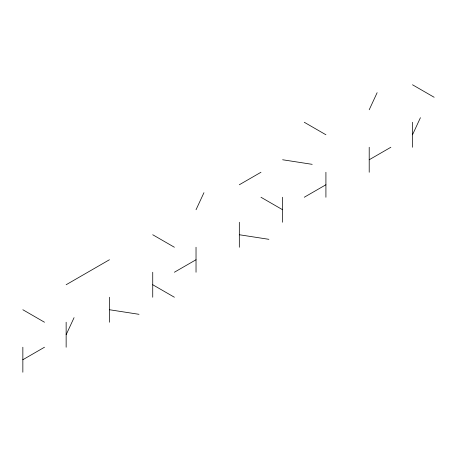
<?xml version="1.0" encoding="UTF-8"?>
<svg xmlns="http://www.w3.org/2000/svg" width="457" height="457" viewBox="0 0 457 457"><rect width="100%" height="100%" fill="white"/><g stroke="black" fill="none" stroke-linecap="round" stroke-linejoin="round"><path stroke-width="0.69" d="M66.145 334.735L74.068 317.661M196.03 209.752L203.953 192.683M369.21 109.771L377.134 92.697M412.505 134.764L420.429 117.695M66.145 284.74L109.44 259.747M239.325 184.759L260.97 172.26M22.85 359.728L44.495 347.229M174.38 272.241L196.03 259.747M304.265 197.253L325.915 184.759M369.21 159.761L390.855 147.263M282.62 159.761L312.188 164.337M239.325 234.749L268.893 239.325M109.44 309.737L139.008 314.313M412.505 84.774L434.15 97.272M304.265 122.265L325.915 134.764M260.97 197.253L282.62 209.752M152.735 234.749L174.38 247.248M152.735 284.74L174.38 297.239M22.85 309.737L44.495 322.236M412.505 122.265L412.505 147.263M369.21 147.263L369.21 172.26M325.915 172.26L325.915 197.253M282.62 197.253L282.62 222.251M239.325 222.251L239.325 247.248M196.03 247.248L196.03 272.241M152.735 272.241L152.735 297.239M109.44 297.239L109.44 322.236M66.145 322.236L66.145 347.229M22.85 347.229L22.85 372.227"/></g></svg>
